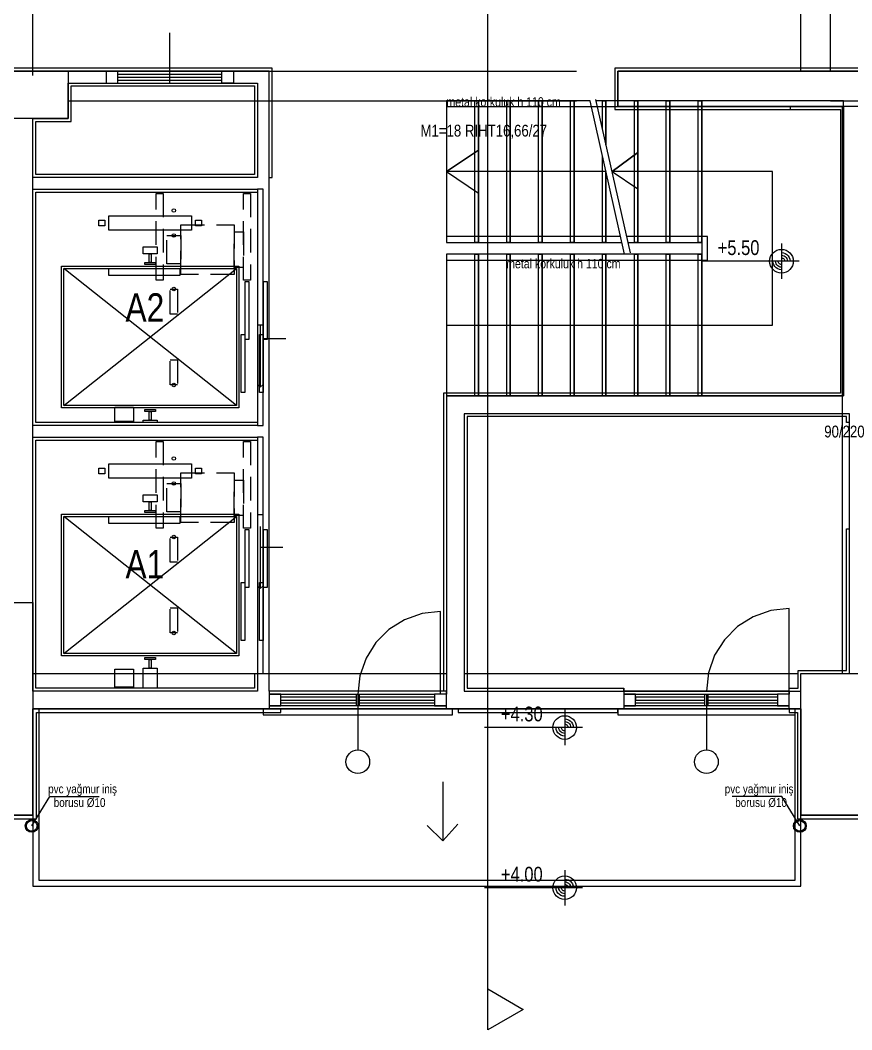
# Model space of a CAD drawing. Header units: centimetres. Extents: x 0 to 13234, y -30 to 2970.
# Drawn here: x 1987.3 to 2339.1, y 1097.7 to 1525.1 of the extents above; entities that cross this region are included whole.
import ezdxf
from ezdxf.enums import TextEntityAlignment as Align

# ---------------------------------------------------------------- set-up
doc = ezdxf.new("R2010")
doc.units = ezdxf.units.CM
doc.linetypes.add('DASHED', pattern=[15, 10, -5])
for name, color, linetype in [('SCOTT-HALAT', 6, 'CONTINUOUS'), ('SCOTT-ISARET', 1, 'CONTINUOUS'), ('SCOTT-KA', 30, 'CONTINUOUS'), ('SCOTT-KABIN', 5, 'CONTINUOUS'), ('SCOTT-KAPI', 3, 'CONTINUOUS'), ('SCOTT-MIMARI', 8, 'CONTINUOUS'), ('SCOTT-MOTOR-GIZLI', 6, 'DASHED'), ('SCOTT-RAY', 1, 'CONTINUOUS')]:
    doc.layers.add(name, color=color, linetype=linetype)
doc.styles.get("Standard").update_dxf_attribs({"font": 'arial.ttf', "width": 0.8})

msp = doc.modelspace()

# ---------------------------------------------------------------- linework, layer by layer
at = {"layer": 'SCOTT-HALAT'}
for centre in [(2052.25, 1444.55), (2052.25, 1433.95), (2052.25, 1411.3), (2052.25, 1370.7), (2052.25, 1339.55), (2052.25, 1328.95), (2052.25, 1306.3), (2052.25, 1265.7)]:
    msp.add_circle(centre, 0.75, dxfattribs=at)
at = {"layer": 'SCOTT-KA'}
for points in [[(2024.75, 1436.25), (2024.75, 1442.25), (2059.75, 1442.25), (2059.75, 1436.25)], [(2024.75, 1331.25), (2024.75, 1337.25), (2059.75, 1337.25), (2059.75, 1331.25)]]:
    msp.add_lwpolyline(points, close=True, dxfattribs=at)
at = {"layer": 'SCOTT-KABIN'}
for p, q in [((2005.75, 1362), (2078.75, 1420)), ((2078.75, 1362), (2005.75, 1420)), ((2005.75, 1257), (2078.75, 1315)), ((2078.75, 1257), (2005.75, 1315))]:
    msp.add_line(p, q, dxfattribs=at)
for points in [[(2004.75, 1361), (2004.75, 1421), (2079.75, 1421), (2079.75, 1361)], [(2005.75, 1362), (2005.75, 1420), (2078.75, 1420), (2078.75, 1362)], [(2024.75, 1417), (2024.75, 1420), (2054.75, 1420), (2054.75, 1417)], [(2004.75, 1256), (2004.75, 1316), (2079.75, 1316), (2079.75, 1256)], [(2005.75, 1257), (2005.75, 1315), (2078.75, 1315), (2078.75, 1257)], [(2024.75, 1312), (2024.75, 1315), (2054.75, 1315), (2054.75, 1312)]]:
    msp.add_lwpolyline(points, close=True, dxfattribs=at)
at = {"layer": 'SCOTT-KAPI'}
for points in [[(2082.5, 1390), (2082.5, 1414.5), (2084, 1414.5), (2084, 1390)], [(2090.25, 1390), (2090.25, 1414.5), (2091.75, 1414.5), (2091.75, 1390)], [(2080.75, 1367.5), (2080.75, 1392), (2082.25, 1392), (2082.25, 1367.5)], [(2088.5, 1367.5), (2088.5, 1392), (2090, 1392), (2090, 1367.5)], [(2082.5, 1285), (2082.5, 1309.5), (2084, 1309.5), (2084, 1285)], [(2090.25, 1285), (2090.25, 1309.5), (2091.75, 1309.5), (2091.75, 1285)], [(2080.75, 1262.5), (2080.75, 1287), (2082.25, 1287), (2082.25, 1262.5)], [(2088.5, 1262.5), (2088.5, 1287), (2090, 1287), (2090, 1262.5)]]:
    msp.add_lwpolyline(points, close=True, dxfattribs=at)
at = {"layer": 'SCOTT-MIMARI'}
for p, q in [((2309.35, 1430.58), (2309.35, 1415.58)), ((2316.85, 1423.08), (2275.44, 1423.08)), ((2217.64, 1233.15), (2217.64, 1218.15)), ((2225.14, 1225.65), (2183.72, 1225.65)), ((1992.13, 1183.98), (1999.77, 1196.4)), ((1999.77, 1196.4), (2020.72, 1196.4)), ((2309.48, 1196.4), (2288.54, 1196.4)), ((2317.13, 1183.98), (2309.48, 1196.4)), ((2217.64, 1165.33), (2217.64, 1150.33)), ((2225.14, 1157.83), (2183.72, 1157.83))]:
    msp.add_line(p, q, dxfattribs=at)
for points in [[(2185.1, 1097.67), (2185.1, 1953.08)], [(1317.6, 1893.53), (1317.6, 1188.53), (1992.6, 1188.53), (1992.6, 1233.53), (2317.6, 1233.53), (2317.6, 1188.53), (2985.1, 1188.53), (2985.1, 1893.53), (1317.6, 1893.53)], [(2827.6, 1578.53), (2827.6, 1503.53), (2240.13, 1503.53), (2240.1, 1488.53), (2335.6, 1488.53), (2335.6, 1366.03), (2167.6, 1366.03), (2167.6, 1253.53), (2167.6, 1253.53), (2167.6, 1241.03), (2092.6, 1241.03), (2092.6, 1503.53), (1475.1, 1503.53), (1475.1, 1578.53), (2827.6, 1578.53)], [(1992.6, 1503.53), (1992.6, 1578.53)], [(2317.6, 1503.53), (2317.6, 1578.53)], [(2330.1, 1503.53), (2330.1, 1578.53)], [(2050.6, 1498.53), (2050.6, 1519.79)], [(2092.6, 1458.53), (2093.85, 1458.53), (2093.85, 1504.78), (1860.1, 1504.78), (1860.1, 1503.53)], [(2450.7, 1503.53), (2450.7, 1504.78), (2238.85, 1504.78), (2238.85, 1487.28), (2334.35, 1487.28), (2334.35, 1367.28), (2166.35, 1367.28), (2166.35, 1254.78), (2166.35, 1254.78), (2166.35, 1242.28), (2166.35, 1242.28), (2166.35, 1241.03)], [(1967.6, 1503.53), (2007.6, 1503.53), (2007.6, 1483.53), (1967.6, 1483.53), (1967.6, 1503.53)], [(1992.6, 1503.53), (2222.6, 1503.53)], [(1992.6, 1501.65), (1992.6, 1503.53)], [(2077.6, 1498.53), (2077.6, 1498.53), (2077.6, 1503.53), (2023.6, 1503.53), (2023.6, 1498.53), (2077.6, 1498.53)], [(2023.6, 1498.53), (2028.6, 1498.53), (2028.6, 1503.53)], [(2028.6, 1502.28), (2072.6, 1502.28)], [(2028.6, 1501.03), (2072.6, 1501.03)], [(2077.6, 1498.53), (2072.6, 1498.53), (2072.6, 1503.53)], [(2240.1, 1503.53), (2347.6, 1503.53), (2347.6, 1488.53), (2240.1, 1488.53), (2240.1, 1503.53)], [(2312.6, 1503.53), (2643.85, 1503.53)], [(2070.1, 1498.53), (2087.6, 1498.53), (2087.6, 1458.53), (1992.6, 1458.53), (1992.6, 1483.53), (2007.6, 1483.53), (2007.6, 1498.53), (2070.1, 1498.53), (2070.1, 1498.53)], [(2070.1, 1497.28), (2086.35, 1497.28), (2086.35, 1459.78), (1993.85, 1459.78), (1993.85, 1482.28), (2008.85, 1482.28), (2008.85, 1497.28), (2070.1, 1497.28)], [(2028.6, 1499.78), (2072.6, 1499.78)], [(2007.6, 1491.03), (2222.6, 1491.03)], [(2167.6, 1491.03), (2167.6, 1431.03), (2181.1, 1431.03), (2181.1, 1491.03), (2167.6, 1491.03)], [(2167.6, 1491.03), (2167.6, 1488.53), (2240.1, 1488.53)], [(2181.1, 1431.03), (2179.6, 1431.03), (2179.6, 1491.03), (2181.1, 1491.03)], [(2181.1, 1491.03), (2181.1, 1431.03), (2194.6, 1431.03), (2194.6, 1491.03), (2181.1, 1491.03)], [(2194.6, 1431.03), (2193.1, 1431.03), (2193.1, 1491.03), (2194.6, 1491.03)], [(2194.6, 1491.03), (2194.6, 1431.03), (2208.1, 1431.03), (2208.1, 1491.03), (2194.6, 1491.03)], [(2208.1, 1431.03), (2206.6, 1431.03), (2206.6, 1491.03), (2208.1, 1491.03)], [(2208.1, 1491.03), (2208.1, 1431.03), (2221.6, 1431.03), (2221.6, 1491.03), (2208.1, 1491.03)], [(2221.6, 1431.03), (2220.1, 1431.03), (2220.1, 1491.03), (2221.6, 1491.03)], [(2221.6, 1491.03), (2221.6, 1431.03), (2235.1, 1431.03), (2235.1, 1461.03)], [(2228.35, 1491.03), (2221.6, 1491.03)], [(2242.98, 1426.03), (2228.35, 1491.03)], [(2245.41, 1426.58), (2230.79, 1491.58)], [(2235.1, 1472.42), (2235.1, 1491.03), (2230.91, 1491.03)], [(2233.6, 1479.08), (2233.6, 1491.03), (2235.1, 1491.03)], [(2235.1, 1491.03), (2235.1, 1472.42)], [(2244.41, 1431.03), (2248.6, 1431.03), (2248.6, 1491.03), (2235.1, 1491.03)], [(2248.6, 1431.03), (2247.1, 1431.03), (2247.1, 1491.03), (2248.6, 1491.03)], [(2248.6, 1491.03), (2248.6, 1431.03), (2262.1, 1431.03), (2262.1, 1491.03), (2248.6, 1491.03)], [(2262.1, 1431.03), (2260.6, 1431.03), (2260.6, 1491.03), (2262.1, 1491.03)], [(2262.1, 1491.03), (2262.1, 1431.03), (2275.6, 1431.03), (2275.6, 1491.03), (2262.1, 1491.03)], [(2275.6, 1431.03), (2274.1, 1431.03), (2274.1, 1491.03), (2275.6, 1491.03)], [(2275.6, 1491.03), (2275.6, 1366.03), (2335.6, 1366.03), (2335.6, 1491.03), (2275.6, 1491.03)], [(2313.1, 1487.28), (2313.1, 1488.53)], [(2330.1, 1491.03), (2643.85, 1491.03)], [(2335.1, 1248.53), (2335.1, 1488.53)], [(1992.6, 1278.53), (1992.6, 1483.53)], [(1992.6, 1428.53), (1992.6, 1483.53)], [(2235.1, 1461.03), (2167.6, 1461.03), (2181.1, 1470.15), (2167.6, 1461.03), (2181.1, 1451.95)], [(2167.6, 1396.03), (2305.6, 1396.03), (2305.6, 1461.03), (2237.66, 1461.03), (2248.6, 1469.15), (2237.66, 1461.03), (2248.6, 1453.73)], [(2235.1, 1431.03), (2233.6, 1431.03), (2233.6, 1467.7)], [(2235.1, 1461.03), (2235.1, 1431.03), (2241.85, 1431.03)], [(2087.6, 1453.53), (2087.6, 1353.53), (1992.6, 1353.53), (1992.6, 1453.53), (2087.6, 1453.53)], [(2087.6, 1353.53), (2090.1, 1353.53), (2090.1, 1453.53), (2087.6, 1453.53)], [(2087.6, 1354.78), (1993.85, 1354.78), (1993.85, 1452.28), (2087.6, 1452.28)], [(2167.6, 1426.03), (2167.6, 1423.53), (2275.6, 1423.53), (2278.1, 1423.53), (2278.1, 1433.53), (2243.85, 1433.53)], [(2241.29, 1433.53), (2167.6, 1433.53)], [(2167.6, 1426.03), (2167.6, 1366.03), (2181.1, 1366.03), (2181.1, 1426.03), (2167.6, 1426.03)], [(2181.1, 1366.03), (2179.6, 1366.03), (2179.6, 1426.03), (2181.1, 1426.03)], [(2181.1, 1426.03), (2181.1, 1366.03), (2194.6, 1366.03), (2194.6, 1426.03), (2181.1, 1426.03)], [(2194.6, 1366.03), (2193.1, 1366.03), (2193.1, 1426.03), (2194.6, 1426.03)], [(2194.6, 1426.03), (2194.6, 1366.03), (2208.1, 1366.03), (2208.1, 1426.03), (2194.6, 1426.03)], [(2208.1, 1366.03), (2206.6, 1366.03), (2206.6, 1426.03), (2208.1, 1426.03)], [(2208.1, 1426.03), (2208.1, 1366.03), (2221.6, 1366.03), (2221.6, 1426.03), (2208.1, 1426.03)], [(2221.6, 1366.03), (2220.1, 1366.03), (2220.1, 1426.03), (2221.6, 1426.03)], [(2221.6, 1426.03), (2221.6, 1366.03), (2235.1, 1366.03), (2235.1, 1426.03), (2221.6, 1426.03)], [(2235.1, 1366.03), (2233.6, 1366.03), (2233.6, 1426.03), (2235.1, 1426.03)], [(2235.1, 1426.03), (2235.1, 1366.03), (2248.6, 1366.03), (2248.6, 1426.03), (2235.1, 1426.03)], [(2248.6, 1366.03), (2247.1, 1366.03), (2247.1, 1426.03), (2248.6, 1426.03)], [(2248.6, 1426.03), (2248.6, 1366.03), (2262.1, 1366.03), (2262.1, 1426.03), (2248.6, 1426.03)], [(2262.1, 1366.03), (2260.6, 1366.03), (2260.6, 1426.03), (2262.1, 1426.03)], [(2262.1, 1426.03), (2262.1, 1366.03), (2275.6, 1366.03), (2275.6, 1426.03), (2262.1, 1426.03)], [(2275.6, 1366.03), (2274.1, 1366.03), (2274.1, 1426.03), (2275.6, 1426.03)], [(2309.35, 1426.73), (2310.16, 1426.64), (2310.93, 1426.37), (2311.62, 1425.93), (2312.2, 1425.36), (2312.63, 1424.66), (2312.9, 1423.89), (2312.99, 1423.08)], [(2309.35, 1425.6), (2309.91, 1425.54), (2310.44, 1425.35), (2310.92, 1425.05), (2311.32, 1424.65), (2311.62, 1424.18), (2311.81, 1423.64), (2311.87, 1423.08)], [(2309.35, 1424.48), (2309.66, 1424.44), (2309.96, 1424.34), (2310.22, 1424.17), (2310.44, 1423.95), (2310.61, 1423.69), (2310.71, 1423.39), (2310.74, 1423.08)], [(2309.35, 1419.44), (2308.54, 1419.53), (2307.77, 1419.8), (2307.08, 1420.24), (2306.5, 1420.81), (2306.07, 1421.5), (2305.8, 1422.27), (2305.71, 1423.08)], [(2309.35, 1420.57), (2308.79, 1420.63), (2308.26, 1420.82), (2307.78, 1421.12), (2307.38, 1421.51), (2307.08, 1421.99), (2306.9, 1422.52), (2306.83, 1423.08)], [(2309.35, 1421.69), (2309.04, 1421.73), (2308.75, 1421.83), (2308.48, 1422), (2308.26, 1422.22), (2308.1, 1422.48), (2307.99, 1422.77), (2307.96, 1423.08)], [(2088.75, 1396.03), (2088.75, 1369.77), (2090.1, 1370.92), (2088.75, 1369.77), (2087.6, 1370.7)], [(2090.1, 1396.03), (2087.6, 1396.03)], [(2090.1, 1390.37), (2099.61, 1390.37)], [(2175.1, 1241.03), (2197.6, 1241.03), (2197.6, 1241.03), (2237.6, 1241.03), (2237.6, 1241.03), (2317.6, 1241.03), (2317.6, 1248.53), (2338.1, 1248.53), (2338.1, 1358.53), (2175.1, 1358.53), (2175.1, 1241.03)], [(2338.1, 1354.77), (2336.85, 1354.77), (2336.85, 1357.28), (2176.35, 1357.28), (2176.35, 1242.28), (2196.35, 1242.28), (2196.35, 1242.28), (2238.85, 1242.28), (2238.85, 1242.28), (2242.6, 1242.28), (2242.6, 1241.03)], [(2087.6, 1348.53), (2087.6, 1241.03), (1992.6, 1241.03), (1992.6, 1348.53), (2087.6, 1348.53)], [(2086.35, 1248.53), (2086.35, 1242.28), (1993.85, 1242.28), (1993.85, 1347.28), (2087.6, 1347.28)], [(2087.6, 1248.53), (2090.1, 1248.53), (2090.1, 1348.53), (2087.6, 1348.53)], [(2090.1, 1315.72), (2087.6, 1315.72)], [(2088.75, 1310.72), (2088.75, 1284.47), (2090.1, 1285.61), (2088.75, 1284.47), (2087.6, 1285.39)], [(2312.6, 1241.65), (2312.6, 1242.28), (2316.35, 1242.28), (2316.35, 1249.78), (2336.85, 1249.78), (2336.85, 1309.77), (2338.1, 1309.77)], [(2088.85, 1301.95), (2098.36, 1301.95)], [(1977.6, 1188.53), (1977.6, 1278.53), (1992.6, 1278.53), (1992.6, 1188.53), (1977.6, 1188.53)], [(2165.1, 1274.78), (2157.31, 1273.9), (2149.92, 1271.31), (2143.28, 1267.14), (2137.74, 1261.6), (2133.57, 1254.97), (2130.98, 1247.57), (2130.1, 1239.78)], [(2165.1, 1239.78), (2165.1, 1274.78)], [(2312.6, 1276.03), (2304.81, 1275.15), (2297.42, 1272.56), (2290.78, 1268.39), (2285.24, 1262.85), (2281.07, 1256.22), (2278.48, 1248.82), (2277.6, 1241.03)], [(2312.6, 1241.03), (2312.6, 1276.03)], [(1992.6, 1248.53), (2167.6, 1248.53)], [(2175.1, 1248.53), (2316.35, 1248.53)], [(2347.6, 1248.53), (2347.6, 1188.53), (2317.6, 1188.53), (2317.6, 1248.53), (2347.6, 1248.53)], [(2167.6, 1241.03), (2092.6, 1241.03), (2092.6, 1233.53), (2167.6, 1233.53), (2167.6, 1241.03), (2167.6, 1239.78), (2162.6, 1239.78), (2162.6, 1234.78), (2167.6, 1234.78), (2092.6, 1234.78), (2097.6, 1234.78), (2097.6, 1239.78), (2092.6, 1239.78), (2162.6, 1239.78), (2162.6, 1238.53), (2130.73, 1238.53)], [(2130.73, 1239.78), (2130.73, 1234.78), (2129.48, 1234.78), (2129.48, 1239.78), (2130.73, 1239.78)], [(2130.1, 1239.78), (2130.1, 1216.16)], [(2242.6, 1241.03), (2242.6, 1242.28)], [(2312.6, 1241.03), (2242.6, 1241.03), (2242.6, 1233.53), (2312.6, 1233.53), (2312.6, 1241.03), (2312.6, 1239.78), (2307.6, 1239.78), (2307.6, 1234.78), (2312.6, 1234.78), (2242.6, 1234.78), (2247.6, 1234.78), (2247.6, 1239.78), (2242.6, 1239.78), (2307.6, 1239.78), (2307.6, 1238.53), (2278.23, 1238.53)], [(2278.23, 1239.78), (2278.23, 1234.78), (2276.98, 1234.78), (2276.98, 1239.78), (2278.23, 1239.78)], [(2277.6, 1239.78), (2277.6, 1216.16)], [(2312.6, 1241.03), (2312.6, 1242.28)], [(2129.48, 1238.53), (2097.6, 1238.53)], [(2097.6, 1237.28), (2129.48, 1237.28)], [(2129.48, 1236.03), (2097.6, 1236.03)], [(2130.73, 1237.28), (2162.6, 1237.28), (2162.6, 1236.03), (2130.73, 1236.03)], [(2276.98, 1238.53), (2247.6, 1238.53), (2247.6, 1237.28), (2276.98, 1237.28)], [(2276.98, 1236.03), (2247.6, 1236.03)], [(2278.23, 1237.28), (2307.6, 1237.28), (2307.6, 1236.03), (2278.23, 1236.03)], [(1935.1, 1233.53), (1935.1, 1232.03), (1960.1, 1232.03), (1976.1, 1232.03), (1976.1, 1187.03), (1994.1, 1187.03), (1994.1, 1232.03), (2097.6, 1232.03), (2097.6, 1233.53)], [(1992.6, 1233.53), (2167.6, 1233.53)], [(1992.6, 1233.53), (1992.6, 1158.53), (2317.6, 1158.53), (2317.6, 1233.53), (1992.6, 1233.53)], [(1995.1, 1233.53), (1995.1, 1161.03), (2315.1, 1161.03), (2315.1, 1233.53)], [(2087.6, 1233.53), (2102.6, 1233.53)], [(2092.6, 1233.53), (2090.1, 1233.53), (2090.1, 1231.03), (2170.1, 1231.03), (2170.1, 1233.53), (2167.6, 1233.53)], [(2147.6, 1233.53), (2162.6, 1233.53)], [(2170.1, 1233.53), (2317.6, 1233.53)], [(2172.6, 1233.53), (2172.6, 1232.03), (2240.1, 1232.03), (2240.1, 1233.53)], [(2242.6, 1233.53), (2240.1, 1233.53), (2240.1, 1231.03), (2315.1, 1231.03), (2315.1, 1233.53), (2312.6, 1233.53)], [(2240.1, 1232.03), (2240.1, 1233.53)], [(2312.6, 1233.53), (2312.6, 1232.03), (2316.1, 1232.03), (2316.1, 1187.03), (2349.1, 1187.03), (2349.1, 1232.03), (2390.1, 1232.03), (2390.1, 1233.53)], [(2217.64, 1229.3), (2218.45, 1229.2), (2219.22, 1228.94), (2219.91, 1228.5), (2220.48, 1227.92), (2220.92, 1227.23), (2221.19, 1226.46), (2221.28, 1225.65)], [(2217.64, 1228.17), (2218.2, 1228.11), (2218.73, 1227.92), (2219.21, 1227.62), (2219.61, 1227.22), (2219.91, 1226.75), (2220.09, 1226.21), (2220.15, 1225.65)], [(2217.64, 1227.05), (2217.95, 1227.01), (2218.24, 1226.91), (2218.51, 1226.74), (2218.73, 1226.52), (2218.89, 1226.26), (2218.99, 1225.96), (2219.03, 1225.65)], [(2217.64, 1222.01), (2216.83, 1222.1), (2216.06, 1222.37), (2215.37, 1222.81), (2214.79, 1223.38), (2214.36, 1224.07), (2214.09, 1224.84), (2213.99, 1225.65)], [(2217.64, 1223.14), (2217.08, 1223.2), (2216.55, 1223.39), (2216.07, 1223.69), (2215.67, 1224.08), (2215.37, 1224.56), (2215.18, 1225.09), (2215.12, 1225.65)], [(2217.64, 1224.26), (2217.33, 1224.3), (2217.03, 1224.4), (2216.77, 1224.56), (2216.55, 1224.79), (2216.38, 1225.05), (2216.28, 1225.34), (2216.24, 1225.65)], [(2166.02, 1202.73), (2166.02, 1177.73), (2172.38, 1184.8), (2166.02, 1177.73), (2159.49, 1184.14)], [(2217.64, 1161.47), (2218.45, 1161.38), (2219.22, 1161.11), (2219.91, 1160.68), (2220.48, 1160.1), (2220.92, 1159.41), (2221.19, 1158.64), (2221.28, 1157.83)], [(2217.64, 1160.35), (2218.2, 1160.28), (2218.73, 1160.1), (2219.21, 1159.8), (2219.61, 1159.4), (2219.91, 1158.92), (2220.09, 1158.39), (2220.15, 1157.83)], [(2217.64, 1159.22), (2217.95, 1159.19), (2218.24, 1159.08), (2218.51, 1158.92), (2218.73, 1158.7), (2218.89, 1158.43), (2218.99, 1158.14), (2219.03, 1157.83)], [(2217.64, 1154.19), (2216.83, 1154.28), (2216.06, 1154.55), (2215.37, 1154.98), (2214.79, 1155.56), (2214.36, 1156.25), (2214.09, 1157.02), (2213.99, 1157.83)], [(2217.64, 1155.31), (2217.08, 1155.38), (2216.55, 1155.56), (2216.07, 1155.86), (2215.67, 1156.26), (2215.37, 1156.74), (2215.18, 1157.27), (2215.12, 1157.83)], [(2217.64, 1156.44), (2217.33, 1156.47), (2217.03, 1156.58), (2216.77, 1156.74), (2216.55, 1156.96), (2216.38, 1157.23), (2216.28, 1157.52), (2216.24, 1157.83)], [(2200.1, 1106.33), (2185.1, 1097.67), (2185.1, 1114.99), (2200.1, 1106.33)]]:
    msp.add_lwpolyline(points, dxfattribs=at)
for centre, radius in [((2309.35, 1423.08), 5), ((2217.64, 1225.65), 5), ((2130.1, 1211.16), 5), ((2277.6, 1211.16), 5), ((1992.13, 1183.98), 2.7), ((1992.13, 1183.98), 2.25), ((2317.13, 1183.98), 2.7), ((2317.13, 1183.98), 2.25), ((2217.64, 1157.83), 5)]:
    msp.add_circle(centre, radius, dxfattribs=at)
at = {"layer": 'SCOTT-MOTOR-GIZLI'}
for points in [[(2044.75, 1415), (2044.75, 1451.75), (2047.75, 1451.75), (2047.75, 1415)], [(2081.75, 1415), (2081.75, 1451.75), (2084.75, 1451.75), (2084.75, 1415)], [(2055.25, 1417.45), (2055.25, 1438.45), (2077.75, 1438.45), (2077.75, 1417.45)], [(2049.25, 1421.95), (2049.25, 1433.95), (2055.25, 1433.95), (2055.25, 1421.95)], [(2077.75, 1420.45), (2077.75, 1435.45), (2081.75, 1435.45), (2081.75, 1420.45)], [(2050.75, 1400.7), (2050.75, 1411.3), (2053.75, 1411.3), (2053.75, 1400.7)], [(2050.75, 1370.7), (2050.75, 1381.3), (2053.75, 1381.3), (2053.75, 1370.7)], [(2027.25, 1355.25), (2027.25, 1361.25), (2035.25, 1361.25), (2035.25, 1355.25)], [(2044.75, 1310), (2044.75, 1346.75), (2047.75, 1346.75), (2047.75, 1310)], [(2081.75, 1310), (2081.75, 1346.75), (2084.75, 1346.75), (2084.75, 1310)], [(2055.25, 1312.45), (2055.25, 1333.45), (2077.75, 1333.45), (2077.75, 1312.45)], [(2077.75, 1315.45), (2077.75, 1330.45), (2081.75, 1330.45), (2081.75, 1315.45)], [(2049.25, 1316.95), (2049.25, 1328.95), (2055.25, 1328.95), (2055.25, 1316.95)], [(2050.75, 1295.7), (2050.75, 1306.3), (2053.75, 1306.3), (2053.75, 1295.7)], [(2050.75, 1265.7), (2050.75, 1276.3), (2053.75, 1276.3), (2053.75, 1265.7)], [(2027.25, 1242.75), (2027.25, 1250.3), (2035.25, 1250.3), (2035.25, 1242.75)]]:
    msp.add_lwpolyline(points, close=True, dxfattribs=at)
at = {"layer": 'SCOTT-RAY'}
for points in [[(2020.5, 1438), (2020.5, 1440.5), (2023, 1440.5), (2023, 1438)], [(2061.5, 1438), (2061.5, 1440.5), (2064, 1440.5), (2064, 1438)], [(2039.25, 1426.2), (2039.25, 1429.2), (2045.25, 1429.2), (2045.25, 1426.2)], [(2041.85, 1422.55), (2041.85, 1426.2), (2042.65, 1426.2), (2042.65, 1422.55)], [(2040.03, 1421.75), (2040.03, 1422.55), (2044.47, 1422.55), (2044.47, 1421.75)], [(2040.03, 1359.45), (2040.03, 1360.25), (2044.47, 1360.25), (2044.47, 1359.45)], [(2041.85, 1355.8), (2041.85, 1359.45), (2042.65, 1359.45), (2042.65, 1355.8)], [(2039.25, 1354.75), (2039.25, 1355.8), (2045.25, 1355.8), (2045.25, 1354.75)], [(2020.5, 1333), (2020.5, 1335.5), (2023, 1335.5), (2023, 1333)], [(2061.5, 1333), (2061.5, 1335.5), (2064, 1335.5), (2064, 1333)], [(2039.25, 1321.2), (2039.25, 1324.2), (2045.25, 1324.2), (2045.25, 1321.2)], [(2041.85, 1317.55), (2041.85, 1321.2), (2042.65, 1321.2), (2042.65, 1317.55)], [(2040.03, 1316.75), (2040.03, 1317.55), (2044.47, 1317.55), (2044.47, 1316.75)], [(2040.03, 1254.45), (2040.03, 1255.25), (2044.47, 1255.25), (2044.47, 1254.45)], [(2041.85, 1250.8), (2041.85, 1254.45), (2042.65, 1254.45), (2042.65, 1250.8)], [(2039.25, 1242.25), (2039.25, 1250.8), (2045.25, 1250.8), (2045.25, 1242.25)]]:
    msp.add_lwpolyline(points, close=True, dxfattribs=at)

# ---------------------------------------------------------------- texts
at = {"layer": 'SCOTT-ISARET', "width": 0.8}
for s, p in [('A2', (2040, 1403.5)), ('A1', (2040, 1294.75))]:
    msp.add_text(s, height=12, dxfattribs=at).set_placement(p, align=Align.MIDDLE_CENTER)
at = {"layer": 'SCOTT-MIMARI', "width": 0.8}
for s, height, p in [('metal korkuluk h 110 cm', 3.9936, (2167.6, 1488.53)), ('M1=18 RIHT16,66/27', 5, (2156.62, 1475.86)), ('+5.50', 6.25, (2282.36, 1425.7)), ('metal korkuluk h 110 cm', 3.9936, (2192.88, 1420.07)), ('90/220', 5, (2327.44, 1348.47)), ('+4.30', 6.25, (2190.65, 1228.27)), ('pvc yağmur iniş', 3.75, (1999.09, 1197.8)), ('pvc yağmur iniş', 3.75, (2285.34, 1197.8)), ('borusu %%c10', 3.75, (2001.44, 1192.02)), ('borusu %%c10', 3.75, (2289.77, 1192.02)), ('+4.00', 6.25, (2190.65, 1160.44))]:
    msp.add_text(s, height=height, dxfattribs=at).set_placement(p)

doc.saveas('drawing.dxf')
